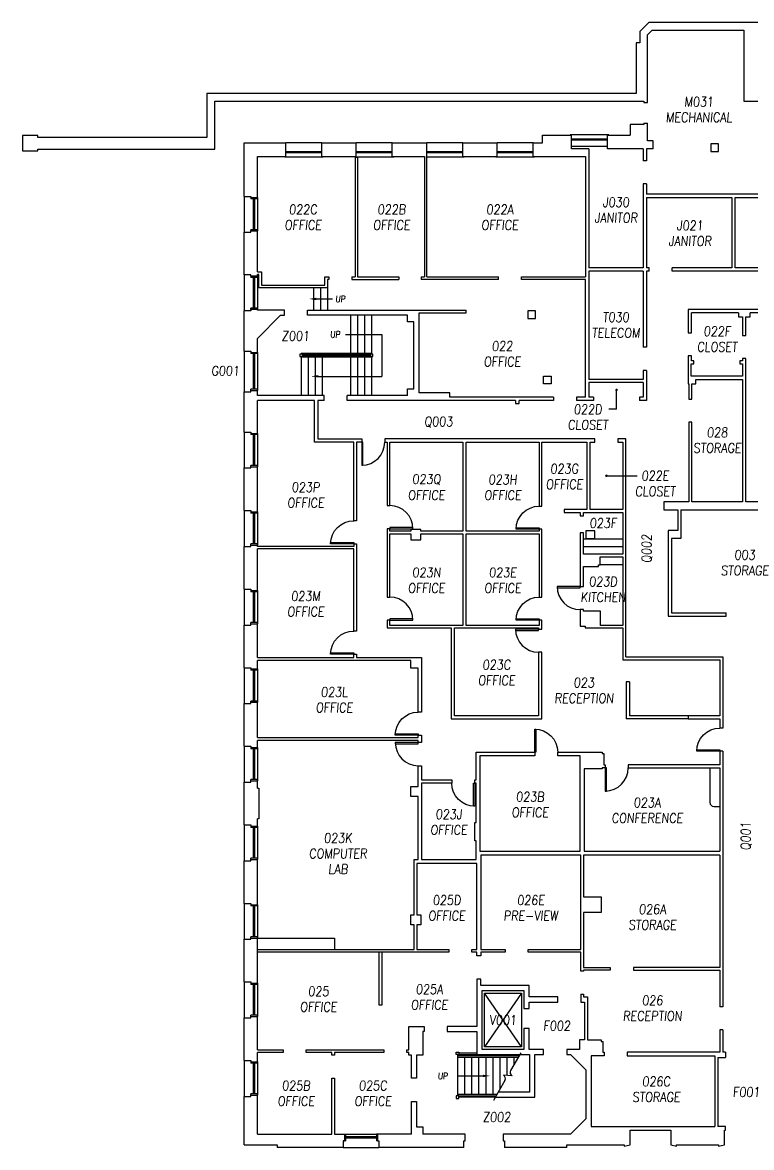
# Model space of a CAD drawing. Extents: x 691 to 4480, y 538 to 3524.
# Drawn here: x 691 to 1829, y 1768 to 3524 of the extents above; entities that cross this region are included whole.
import ezdxf
from ezdxf.enums import TextEntityAlignment as Align

# ---------------------------------------------------------------- set-up
doc = ezdxf.new("R2010")
doc.units = 0
doc.header["$MEASUREMENT"] = 0
for name, color, linetype in [('A-BELOW', 111, 'CONTINUOUS'), ('A-DOOR', 7, 'CONTINUOUS'), ('A-FS-ID', 6, 'CONTINUOUS'), ('A-FS-NM', 6, 'CONTINUOUS'), ('A-GLAZ', 191, 'CONTINUOUS'), ('A-STRS', 4, 'CONTINUOUS'), ('A-WL-EX', 171, 'CONTINUOUS')]:
    doc.layers.add(name, color=color, linetype=linetype)
doc.styles.get("Standard").update_dxf_attribs({"font": 'ROMANS', "width": 0.85, "oblique": 5, "height": 15})

# ---------------------------------------------------------------- blocks, each defined once
blk = doc.blocks.new('36dr')
at = {"layer": 'A-DOOR'}
for p, q in [((0, 0), (-36, 0)), ((-36, 0), (-36, -2)), ((0, -2), (0, 0)), ((-36, -2), (0, -2))]:
    blk.add_line(p, q, dxfattribs=at)
blk.add_arc((0, 0), 36, 180, 270, dxfattribs=at)

msp = doc.modelspace()

# ---------------------------------------------------------------- linework, layer by layer
at = {"layer": 'A-BELOW'}
for p, q in [((1157.9, 3336.5), (1101.9, 3336.5)), ((1267.9, 3336.5), (1211.9, 3336.5)), ((1377.9, 3336.5), (1321.9, 3336.5)), ((1487.9, 3336.5), (1431.9, 3336.5)), ((1606.2, 3349), (1545.7, 3349)), ((1545.7, 3349), (1545.7, 3348.5)), ((1606.2, 3349), (1606.2, 3348.5)), ((1547.9, 3331.5), (1603.9, 3331.5)), ((1100.4, 3315), (1100.4, 3315.5)), ((1100.4, 3315), (1160.2, 3315)), ((1160.2, 3315), (1160.2, 3315.5)), ((1211.9, 3315), (1270.2, 3315)), ((1270.2, 3315), (1270.2, 3315.5)), ((1321.9, 3315), (1380.2, 3315)), ((1380.2, 3315), (1380.2, 3315.5)), ((1429.7, 3315), (1429.7, 3315.5)), ((1429.7, 3315), (1490.2, 3315)), ((1490.2, 3315), (1490.2, 3315.5)), ((1036.8, 3253.1), (1036.8, 3197.1)), ((1057.8, 3251.1), (1057.8, 3199.1)), ((1036.8, 3130.5), (1036.8, 3074.5)), ((1057.8, 3128.5), (1057.8, 3076.5)), ((1144.8, 3110.5), (1144.8, 3075.5)), ((1155.8, 3110.5), (1155.8, 3075.5)), ((1166.8, 3110.5), (1166.8, 3075.5)), ((1149.6, 3093), (1174.8, 3093)), ((1036.8, 3011.6), (1036.8, 2948.1)), ((1057.8, 3009.6), (1057.8, 2950.1)), ((1036.8, 2885.2), (1036.8, 2829.2)), ((1057.8, 2883.2), (1057.8, 2831.2)), ((1036.8, 2762.6), (1036.8, 2706.6)), ((1057.8, 2760.6), (1057.8, 2708.6)), ((1566.3, 2718.5), (1627.8, 2718.5)), ((1566.3, 2706.5), (1627.8, 2706.5)), ((1592.3, 2678.5), (1627.8, 2678.5)), ((1036.8, 2640), (1036.8, 2584)), ((1057.8, 2638), (1057.8, 2586)), ((1036.8, 2517.4), (1036.8, 2461.4)), ((1057.8, 2515.4), (1057.8, 2463.4)), ((1638.1, 2495.6), (1633.2, 2495.6)), ((1036.8, 2394.7), (1036.8, 2338.7)), ((1057.8, 2392.7), (1057.8, 2340.7)), ((1763.8, 2360.9), (1763.8, 2306.9)), ((1769.8, 2300.9), (1779.2, 2300.9)), ((1036.8, 2272.1), (1036.8, 2216.1)), ((1057.8, 2270.1), (1057.8, 2218.1)), ((1036.8, 2149.5), (1036.8, 2093.5)), ((1057.8, 2147.5), (1057.8, 2095.5)), ((1057.8, 2095.5), (1177.8, 2095.5)), ((1177.8, 2095.5), (1177.8, 2077.5)), ((1247.8, 1990.5), (1247.8, 2073.5)), ((1251.8, 2073.5), (1251.8, 1990.5)), ((1036.8, 2026.9), (1036.8, 1970.9)), ((1057.8, 2024.9), (1057.8, 1972.9)), ((1251.8, 1990.5), (1247.8, 1990.5)), ((1036.8, 1904.2), (1036.8, 1848.2)), ((1057.8, 1902.2), (1057.8, 1850.2)), ((1193.2, 1789.5), (1245.2, 1789.5)), ((1191.2, 1768.5), (1247.2, 1768.5))]:
    msp.add_line(p, q, dxfattribs=at)
at = {"layer": 'A-BELOW', "ltscale": 9}
for p, q in [((1633.2, 2495.6), (1633.2, 2437.4)), ((1638.1, 2495.6), (1638.1, 2442.2)), ((1729.8, 2442.2), (1638.1, 2442.2)), ((1729.8, 2437.4), (1633.2, 2437.4))]:
    msp.add_line(p, q, dxfattribs=at)
at = {"layer": 'A-BELOW'}
msp.add_arc((1769.8, 2306.9), 6, 180, 270, dxfattribs=at)
msp.add_solid([(1149.6, 3091.1), (1149.6, 3094.9), (1138.3, 3093)], dxfattribs=at)
at = {"layer": 'A-FS-ID'}
for p, q in [((1618.1, 2920.7), (1618.1, 2951)), ((1618.1, 2920.7), (1606.1, 2920.7)), ((1602.3, 2817), (1650.1, 2817))]:
    msp.add_line(p, q, dxfattribs=at)
at = {"layer": 'A-FS-ID', "const_width": 2}
for points in [[(1619.1, 2951, 1), (1617.1, 2951, 1)], [(1601.3, 2817, 1), (1603.3, 2817, 1)]]:
    msp.add_lwpolyline(points, format="xyb", close=True, dxfattribs=at)
at = {"layer": 'A-GLAZ'}
for p, q in [((1603.9, 3342.2), (1547.9, 3342.2)), ((1603.9, 3340.7), (1547.9, 3340.7)), ((1549.9, 3342.2), (1549.9, 3340.7)), ((1549.9, 3341.6), (1574.2, 3341.6)), ((1549.9, 3341.4), (1574.2, 3341.4)), ((1574.2, 3340.7), (1574.2, 3342.2)), ((1577.7, 3340.7), (1577.7, 3342.2)), ((1577.7, 3341.6), (1601.9, 3341.6)), ((1577.7, 3341.4), (1601.9, 3341.4)), ((1601.9, 3342.2), (1601.9, 3340.7)), ((1101.9, 3323.2), (1157.9, 3323.2)), ((1101.9, 3321.7), (1157.9, 3321.7)), ((1103.9, 3321.7), (1103.9, 3323.2)), ((1128.6, 3322.6), (1103.9, 3322.6)), ((1128.6, 3322.4), (1103.9, 3322.4)), ((1128.6, 3323.2), (1128.6, 3321.7)), ((1132.1, 3323.2), (1132.1, 3321.7)), ((1155.9, 3322.6), (1132.1, 3322.6)), ((1155.9, 3322.4), (1132.1, 3322.4)), ((1155.9, 3321.7), (1155.9, 3323.2)), ((1211.9, 3323.2), (1267.9, 3323.2)), ((1211.9, 3321.7), (1267.9, 3321.7)), ((1213.9, 3321.7), (1213.9, 3323.2)), ((1238.6, 3322.6), (1213.9, 3322.6)), ((1238.6, 3322.4), (1213.9, 3322.4)), ((1238.6, 3323.2), (1238.6, 3321.7)), ((1242.1, 3323.2), (1242.1, 3321.7)), ((1265.9, 3322.6), (1242.1, 3322.6)), ((1265.9, 3322.4), (1242.1, 3322.4)), ((1265.9, 3321.7), (1265.9, 3323.2)), ((1321.9, 3323.2), (1377.9, 3323.2)), ((1321.9, 3321.7), (1377.9, 3321.7)), ((1323.9, 3321.7), (1323.9, 3323.2)), ((1348.6, 3322.6), (1323.9, 3322.6)), ((1348.6, 3322.4), (1323.9, 3322.4)), ((1348.6, 3323.2), (1348.6, 3321.7)), ((1352.1, 3323.2), (1352.1, 3321.7)), ((1375.9, 3322.6), (1352.1, 3322.6)), ((1375.9, 3322.4), (1352.1, 3322.4)), ((1375.9, 3321.7), (1375.9, 3323.2)), ((1431.9, 3323.2), (1487.9, 3323.2)), ((1431.9, 3321.7), (1487.9, 3321.7)), ((1433.9, 3321.7), (1433.9, 3323.2)), ((1458.2, 3322.6), (1433.9, 3322.6)), ((1458.2, 3322.4), (1433.9, 3322.4)), ((1458.2, 3323.2), (1458.2, 3321.7)), ((1461.7, 3323.2), (1461.7, 3321.7)), ((1485.9, 3322.6), (1461.7, 3322.6)), ((1485.9, 3322.4), (1461.7, 3322.4)), ((1485.9, 3321.7), (1485.9, 3323.2)), ((1047.3, 3251.1), (1047.3, 3249.1)), ((1057.8, 3249.1), (1047.3, 3249.1)), ((1051.6, 3201.1), (1051.6, 3249.1)), ((1053.6, 3201.1), (1053.6, 3249.1)), ((1047.3, 3199.1), (1047.3, 3201.1)), ((1057.8, 3201.1), (1047.3, 3201.1)), ((1047.3, 3128.5), (1047.3, 3126.5)), ((1057.8, 3126.5), (1047.3, 3126.5)), ((1051.6, 3078.5), (1051.6, 3126.5)), ((1053.6, 3078.5), (1053.6, 3126.5)), ((1057.8, 3128.5), (1057.8, 3126.5)), ((1047.3, 3076.5), (1047.3, 3078.5)), ((1057.8, 3078.5), (1047.3, 3078.5)), ((1057.8, 3076.5), (1057.8, 3078.5)), ((1047.3, 3009.6), (1047.3, 3007.6)), ((1057.8, 3007.6), (1047.3, 3007.6)), ((1051.6, 2952.1), (1051.6, 3007.6)), ((1053.6, 2952.1), (1053.6, 3007.6)), ((1057.8, 3009.6), (1057.8, 3007.6)), ((1047.3, 2950.1), (1047.3, 2952.1)), ((1057.8, 2952.1), (1047.3, 2952.1)), ((1057.8, 2950.1), (1057.8, 2952.1)), ((1047.3, 2883.2), (1047.3, 2881.2)), ((1057.8, 2881.2), (1047.3, 2881.2)), ((1051.6, 2833.2), (1051.6, 2881.2)), ((1053.6, 2833.2), (1053.6, 2881.2)), ((1057.8, 2883.2), (1057.8, 2881.2)), ((1047.3, 2831.2), (1047.3, 2833.2)), ((1057.8, 2833.2), (1047.3, 2833.2)), ((1057.8, 2831.2), (1057.8, 2833.2)), ((1047.3, 2760.6), (1047.3, 2758.6)), ((1057.8, 2758.6), (1047.3, 2758.6)), ((1051.6, 2710.6), (1051.6, 2758.6)), ((1053.6, 2710.6), (1053.6, 2758.6)), ((1057.8, 2760.6), (1057.8, 2758.6)), ((1047.3, 2708.6), (1047.3, 2710.6)), ((1057.8, 2710.6), (1047.3, 2710.6)), ((1057.8, 2708.6), (1057.8, 2710.6)), ((1047.3, 2638), (1047.3, 2636)), ((1057.8, 2636), (1047.3, 2636)), ((1051.6, 2588), (1051.6, 2636)), ((1053.6, 2588), (1053.6, 2636)), ((1057.8, 2638), (1057.8, 2636)), ((1047.3, 2586), (1047.3, 2588)), ((1057.8, 2588), (1047.3, 2588)), ((1057.8, 2586), (1057.8, 2588)), ((1047.3, 2515.4), (1047.3, 2513.4)), ((1057.8, 2513.4), (1047.3, 2513.4)), ((1051.6, 2465.4), (1051.6, 2513.4)), ((1053.6, 2465.4), (1053.6, 2513.4)), ((1057.8, 2515.4), (1057.8, 2513.4)), ((1047.3, 2463.4), (1047.3, 2465.4)), ((1057.8, 2465.4), (1047.3, 2465.4)), ((1057.8, 2463.4), (1057.8, 2465.4)), ((1047.3, 2392.7), (1047.3, 2390.7)), ((1057.8, 2390.7), (1047.3, 2390.7)), ((1051.6, 2342.7), (1051.6, 2390.7)), ((1053.6, 2342.7), (1053.6, 2390.7)), ((1057.8, 2392.7), (1057.8, 2390.7)), ((1047.3, 2340.7), (1047.3, 2342.7)), ((1057.8, 2342.7), (1047.3, 2342.7)), ((1057.8, 2340.7), (1057.8, 2342.7)), ((1047.3, 2270.1), (1047.3, 2268.1)), ((1057.8, 2268.1), (1047.3, 2268.1)), ((1051.6, 2220.1), (1051.6, 2268.1)), ((1053.6, 2220.1), (1053.6, 2268.1)), ((1057.8, 2270.1), (1057.8, 2268.1)), ((1047.3, 2218.1), (1047.3, 2220.1)), ((1057.8, 2220.1), (1047.3, 2220.1)), ((1057.8, 2218.1), (1057.8, 2220.1)), ((1047.3, 2147.5), (1047.3, 2145.5)), ((1057.8, 2145.5), (1047.3, 2145.5)), ((1051.6, 2097.5), (1051.6, 2145.5)), ((1053.6, 2097.5), (1053.6, 2145.5)), ((1057.8, 2147.5), (1057.8, 2145.5)), ((1047.3, 2095.5), (1047.3, 2097.5)), ((1057.8, 2097.5), (1047.3, 2097.5)), ((1057.8, 2095.5), (1057.8, 2097.5)), ((1047.3, 2024.9), (1047.3, 2022.9)), ((1057.8, 2022.9), (1047.3, 2022.9)), ((1051.6, 1974.9), (1051.6, 2022.9)), ((1053.6, 1974.9), (1053.6, 2022.9)), ((1057.8, 2024.9), (1057.8, 2022.9)), ((1047.3, 1972.9), (1047.3, 1974.9)), ((1057.8, 1974.9), (1047.3, 1974.9)), ((1057.8, 1972.9), (1057.8, 1974.9)), ((1047.3, 1902.2), (1047.3, 1900.2)), ((1057.8, 1900.2), (1047.3, 1900.2)), ((1051.6, 1852.2), (1051.6, 1900.2)), ((1053.6, 1852.2), (1053.6, 1900.2)), ((1057.8, 1902.2), (1057.8, 1900.2)), ((1047.3, 1850.2), (1047.3, 1852.2)), ((1057.8, 1852.2), (1047.3, 1852.2)), ((1057.8, 1850.2), (1057.8, 1852.2)), ((1193.2, 1789.5), (1195.2, 1789.5)), ((1193.2, 1779), (1195.2, 1779)), ((1195.2, 1789.5), (1195.2, 1779)), ((1243.2, 1785.2), (1195.2, 1785.2)), ((1243.2, 1783.2), (1195.2, 1783.2)), ((1245.2, 1789.5), (1243.2, 1789.5)), ((1243.2, 1789.5), (1243.2, 1779)), ((1245.2, 1779), (1243.2, 1779))]:
    msp.add_line(p, q, dxfattribs=at)
at = {"layer": 'A-STRS'}
for p, q in [((1202.8, 3067.5), (1202.8, 3008)), ((1213.8, 3067.5), (1213.8, 3008)), ((1224.8, 3067.5), (1224.8, 3008)), ((1235.8, 3067.5), (1235.8, 3007)), ((1194.8, 3037.5), (1251.8, 3037.5)), ((1251.8, 3037.5), (1251.8, 2972.2)), ((1127.8, 3007), (1123.8, 3007)), ((1123.8, 3007), (1123.8, 3003)), ((1123.8, 3003), (1127.8, 3003)), ((1235.8, 3008), (1125.8, 3008)), ((1125.8, 3008), (1125.8, 3007)), ((1125.8, 3002), (1125.8, 3003)), ((1127.8, 3003), (1127.8, 3007)), ((1233.8, 3006), (1127.8, 3006)), ((1233.8, 3004), (1127.8, 3004)), ((1237.8, 3007), (1233.8, 3007)), ((1233.8, 3007), (1233.8, 3003)), ((1233.8, 3003), (1237.8, 3003)), ((1235.8, 3003), (1235.8, 2942.5)), ((1237.8, 3003), (1237.8, 3007)), ((1235.8, 3002), (1125.8, 3002)), ((1125.8, 3002), (1125.8, 2942.5)), ((1136.8, 3002), (1136.8, 2942.5)), ((1147.8, 3002), (1147.8, 2942.5)), ((1158.8, 3002), (1158.8, 2942.5)), ((1202.8, 3002), (1202.8, 2942.5)), ((1213.8, 3002), (1213.8, 2942.5)), ((1224.8, 3002), (1224.8, 2942.5)), ((1152.5, 2972.2), (1251.8, 2972.2)), ((1469.6, 1925.5), (1412.1, 2009.5)), ((1469.6, 2009.5), (1412.1, 1925.5)), ((1412.1, 1925.5), (1412.1, 2009.5)), ((1412.1, 2009.5), (1469.6, 2009.5)), ((1469.6, 2009.5), (1469.6, 1925.5)), ((1367.8, 1917.5), (1371.8, 1917.5)), ((1367.8, 1913.5), (1367.8, 1917.5)), ((1371.8, 1917.5), (1371.8, 1913.5)), ((1400.1, 1915.5), (1371.8, 1915.5)), ((1469.6, 1925.5), (1412.1, 1925.5)), ((1468.5, 1916.1), (1452.8, 1888.8)), ((1371.8, 1913.5), (1367.8, 1913.5)), ((1369.8, 1913.5), (1369.8, 1849)), ((1465.9, 1911.5), (1369.8, 1911.5)), ((1369.8, 1911.5), (1369.8, 1909.5)), ((1369.8, 1909.5), (1464.7, 1909.5)), ((1371.8, 1913.5), (1400.1, 1913.5)), ((1380.8, 1913.5), (1380.8, 1911.5)), ((1380.8, 1909.5), (1380.8, 1851)), ((1391.8, 1909.5), (1391.8, 1851)), ((1402.8, 1913.5), (1402.8, 1911.5)), ((1402.8, 1909.5), (1402.8, 1851)), ((1413.8, 1913.5), (1413.8, 1911.5)), ((1413.8, 1909.5), (1413.8, 1851)), ((1424.8, 1913.5), (1424.8, 1911.5)), ((1424.8, 1909.5), (1424.8, 1851)), ((1435.8, 1913.5), (1435.8, 1911.5)), ((1435.8, 1909.5), (1435.8, 1859.4)), ((1446.8, 1913.5), (1446.8, 1911.5)), ((1446.8, 1909.5), (1446.8, 1881.1)), ((1457.8, 1913.5), (1457.8, 1911.5)), ((1457.8, 1909.5), (1457.8, 1897.5)), ((1369.8, 1880.2), (1409.6, 1880.2)), ((1455, 1880.6), (1441.6, 1881.4)), ((1443.8, 1873.2), (1425.8, 1842.1)), ((1371.8, 1849), (1367.8, 1849)), ((1367.8, 1849), (1367.8, 1845)), ((1367.8, 1845), (1371.8, 1845)), ((1430.9, 1851), (1369.8, 1851)), ((1371.8, 1849), (1429.8, 1849)), ((1371.8, 1845), (1371.8, 1849)), ((1428.6, 1847), (1371.8, 1847)), ((1380.8, 1849), (1380.8, 1847)), ((1391.8, 1849), (1391.8, 1847)), ((1402.8, 1849), (1402.8, 1847)), ((1413.8, 1849), (1413.8, 1847))]:
    msp.add_line(p, q, dxfattribs=at)
for centre, start, end in [((1438.6, 1876.2), 330, 60), ((1458, 1885.8), 150, 240)]:
    msp.add_arc(centre, 6, start, end, dxfattribs=at)
for points in [[(1152.5, 2970.4), (1152.5, 2974.1), (1141.3, 2972.2)], [(1409.6, 1882.1), (1409.6, 1878.4), (1420.8, 1880.2)]]:
    msp.add_solid(points, dxfattribs=at)
at = {"layer": 'A-WL-EX'}
for p, q in [((1668.6, 3524.5), (1654.6, 3510.5)), ((1666.6, 3505.5), (1673.5, 3512.5)), ((1977.1, 3524.5), (1668.6, 3524.5)), ((1673.5, 3512.5), (1816.8, 3512.5)), ((1816.8, 3512.5), (1816.8, 3401.5)), ((1654.6, 3510.5), (1654.6, 3492.5)), ((1666.6, 3399.5), (1666.6, 3505.5)), ((1654.6, 3492.5), (1648.6, 3492.5)), ((1648.6, 3492.5), (1648.6, 3413.5)), ((1648.6, 3413.5), (978.8, 3413.5)), ((978.8, 3413.5), (978.8, 3345)), ((990.8, 3401.5), (1660.6, 3401.5)), ((990.8, 3327), (990.8, 3401.5)), ((1660.6, 3401.5), (1660.6, 3399.5)), ((1660.6, 3399.5), (1666.6, 3399.5)), ((1816.8, 3401.5), (1868.6, 3401.5)), ((1660.6, 3365.5), (1639.1, 3365.5)), ((1639.1, 3365.5), (1639.1, 3348.5)), ((1660.6, 3367.5), (1660.6, 3365.5)), ((1660.6, 3367.5), (1666.6, 3367.5)), ((1666.6, 3340), (1666.6, 3367.5)), ((714.8, 3348), (690.8, 3348)), ((690.8, 3348), (690.8, 3324)), ((714.8, 3345), (714.8, 3348)), ((978.8, 3345), (714.8, 3345)), ((1036.8, 3253.1), (1036.8, 3336.5)), ((1036.8, 3336.5), (1101.9, 3336.5)), ((1101.9, 3315.5), (1101.9, 3336.5)), ((1157.9, 3336.5), (1211.9, 3336.5)), ((1157.9, 3315.5), (1157.9, 3336.5)), ((1211.9, 3314.5), (1211.9, 3336.5)), ((1267.9, 3336.5), (1321.9, 3336.5)), ((1267.9, 3315.5), (1267.9, 3336.5)), ((1321.9, 3127.5), (1321.9, 3336.5)), ((1377.9, 3336.5), (1431.9, 3336.5)), ((1377.9, 3315.5), (1377.9, 3336.5)), ((1431.9, 3315.5), (1431.9, 3336.5)), ((1487.9, 3336.5), (1502.4, 3336.5)), ((1487.9, 3315.5), (1487.9, 3336.5)), ((1502.4, 3348.5), (1547.9, 3348.5)), ((1502.4, 3336.5), (1502.4, 3348.5)), ((1547.9, 3327.5), (1547.9, 3348.5)), ((1603.9, 3327.5), (1603.9, 3348.5)), ((1603.9, 3348.5), (1639.1, 3348.5)), ((1675.1, 3340), (1666.6, 3340)), ((1675.1, 3327.5), (1675.1, 3340)), ((690.8, 3324), (714.8, 3324)), ((714.8, 3327), (990.8, 3327)), ((714.8, 3324), (714.8, 3327)), ((1574.6, 3327.5), (1547.9, 3327.5)), ((1574.6, 3327.5), (1574.6, 3141.5)), ((1659.7, 3327.5), (1603.9, 3327.5)), ((1659.7, 3327.5), (1659.7, 3308.5)), ((1675.1, 3327.5), (1664.8, 3327.5)), ((1664.8, 3327.5), (1664.8, 3308.5)), ((1777.1, 3335), (1765.1, 3335)), ((1765.1, 3335), (1765.1, 3323)), ((1765.1, 3323), (1777.1, 3323)), ((1777.1, 3323), (1777.1, 3335)), ((1057.8, 3251.1), (1057.8, 3315.5)), ((1057.8, 3315.5), (1101.9, 3315.5)), ((1157.9, 3315.5), (1209.9, 3315.5)), ((1209.9, 3315.5), (1209.9, 3127.5)), ((1211.9, 3314.5), (1213.9, 3314.5)), ((1213.9, 3314.5), (1213.9, 3127.5)), ((1267.9, 3315.5), (1318.3, 3315.5)), ((1318.3, 3315.5), (1318.3, 3127.5)), ((1377.9, 3315.5), (1431.9, 3315.5)), ((1487.9, 3315.5), (1569.6, 3315.5)), ((1569.6, 3315.5), (1569.6, 3127.5)), ((1664.8, 3308.5), (1659.7, 3308.5)), ((1659.7, 3272.5), (1659.7, 3141.5)), ((1664.8, 3272.5), (1659.7, 3272.5)), ((1664.8, 3272.5), (1664.8, 3256.5)), ((1036.8, 3253.1), (1047.1, 3253.1)), ((1047.1, 3253.1), (1047.3, 3251.1)), ((1047.3, 3251.1), (1057.8, 3251.1)), ((2078.8, 3256.5), (1664.8, 3256.5)), ((1664.8, 3251.5), (1664.8, 3141.5)), ((1664.8, 3251.5), (1798.2, 3251.5)), ((1798.2, 3251.5), (1798.2, 3141.5)), ((1803.2, 3141.5), (1803.2, 3251.5)), ((1803.2, 3251.5), (2070.8, 3251.5)), ((1036.8, 3130.5), (1036.8, 3197.1)), ((1036.8, 3197.1), (1047.3, 3197.1)), ((1047.3, 3197.1), (1047.3, 3199.1)), ((1047.3, 3199.1), (1057.8, 3199.1)), ((1057.8, 3135.2), (1057.8, 3199.1)), ((1047.3, 3130.5), (1036.8, 3130.5)), ((1047.3, 3128.5), (1047.3, 3130.5)), ((1057.8, 3128.5), (1047.3, 3128.5)), ((1057.8, 3135.2), (1063.8, 3135.2)), ((1057.8, 3128.5), (1057.8, 3131.2)), ((1059.8, 3131.2), (1057.8, 3131.2)), ((1059.8, 3110.5), (1059.8, 3131.2)), ((1063.8, 3135.2), (1063.8, 3114.5)), ((1162.8, 3114.5), (1162.8, 3127.5)), ((1162.8, 3127.5), (1168.9, 3127.5)), ((1168.9, 3127.5), (1168.9, 3123.5)), ((1204.9, 3127.5), (1209.9, 3127.5)), ((1204.9, 3127.5), (1204.9, 3123.5)), ((1213.9, 3127.5), (1278.3, 3127.5)), ((1278.3, 3127.5), (1278.3, 3123.5)), ((1313.3, 3127.5), (1318.3, 3127.5)), ((1313.3, 3127.5), (1313.3, 3123.5)), ((1321.9, 3127.5), (1433.9, 3127.5)), ((1433.9, 3123.5), (1433.9, 3127.5)), ((1469.9, 3123.5), (1469.9, 3127.5)), ((1469.9, 3127.5), (1569.6, 3127.5)), ((1659.7, 3141.5), (1574.6, 3141.5)), ((1659.7, 3136.5), (1574.6, 3136.5)), ((1574.6, 3136.5), (1574.6, 2967.5)), ((1659.7, 3136.5), (1659.7, 3017.5)), ((1669.1, 3141.5), (1664.8, 3141.5)), ((1669.1, 3136.5), (1664.8, 3136.5)), ((1664.8, 3136.5), (1664.8, 3017.5)), ((1669.1, 3136.5), (1669.1, 3141.5)), ((1798.2, 3141.5), (1705.1, 3141.5)), ((1705.1, 3136.5), (1705.1, 3141.5)), ((2013.8, 3136.5), (1705.1, 3136.5)), ((2013.8, 3141.5), (1803.2, 3141.5)), ((1166.8, 3110.5), (1059.8, 3110.5)), ((1063.8, 3114.5), (1162.8, 3114.5)), ((1168.9, 3123.5), (1166.8, 3123.5)), ((1166.8, 3123.5), (1166.8, 3110.5)), ((1204.9, 3123.5), (1278.3, 3123.5)), ((1433.9, 3123.5), (1313.3, 3123.5)), ((1569.6, 3123.5), (1469.9, 3123.5)), ((1569.6, 2939.5), (1569.6, 3123.5)), ((1036.8, 3011.6), (1036.8, 3074.5)), ((1047.3, 3074.5), (1036.8, 3074.5)), ((1057.8, 3076.5), (1047.3, 3076.5)), ((1047.3, 3076.5), (1047.3, 3074.5)), ((1057.8, 3075.5), (1057.8, 3076.5)), ((1099.8, 3075.5), (1057.8, 3075.5)), ((1099.8, 3067.5), (1099.8, 3075.5)), ((1135.8, 3067.5), (1135.8, 3075.5)), ((1135.8, 3075.5), (1383.3, 3075.5)), ((1383.3, 3071.5), (1383.3, 3075.5)), ((1479.4, 3074.5), (1479.4, 3062.5)), ((1491.4, 3074.5), (1479.4, 3074.5)), ((1491.4, 3062.5), (1491.4, 3074.5)), ((2012.8, 3076.5), (1729.8, 3076.5)), ((1729.8, 3076.5), (1729.8, 3040.2)), ((1057.8, 3031.5), (1093.8, 3067.5)), ((1093.8, 3067.5), (1099.8, 3067.5)), ((1291.8, 3067.5), (1135.8, 3067.5)), ((1291.8, 3057.5), (1291.8, 3067.5)), ((1301.8, 3057.5), (1291.8, 3057.5)), ((1301.8, 2952.5), (1301.8, 3057.5)), ((1309.8, 2946.5), (1309.8, 3071.5)), ((1309.8, 3071.5), (1383.3, 3071.5)), ((1479.4, 3062.5), (1491.4, 3062.5)), ((1808.6, 3071.5), (1735.3, 3071.5)), ((1735.3, 3040.2), (1735.3, 3071.5)), ((1808.6, 3071.5), (1808.6, 3065)), ((1808.6, 3065), (1814.8, 3065)), ((1814.8, 3065), (1814.8, 3036)), ((1819.8, 3036), (1819.8, 3065)), ((1819.8, 3065), (1826.8, 3065)), ((1932.1, 3071.5), (1826.8, 3071.5)), ((1826.8, 3065), (1826.8, 3071.5)), ((1729.8, 3040.2), (1735.3, 3040.2)), ((1057.8, 3009.6), (1057.8, 3031.5)), ((1814.8, 3036), (1819.8, 3036)), ((1036.8, 3011.6), (1047.3, 3011.6)), ((1047.3, 3011.6), (1047.3, 3009.6)), ((1047.3, 3009.6), (1057.8, 3009.6)), ((1664.8, 3017.5), (1659.7, 3017.5)), ((1735.3, 3004.2), (1729.8, 3004.2)), ((1729.8, 3004.2), (1729.8, 2960.5)), ((1735.3, 2996.2), (1735.3, 3004.2)), ((1734.6, 2972.5), (1734.6, 2991.5)), ((1734.6, 2991.5), (1738.6, 2991.5)), ((1738.6, 2996.2), (1735.3, 2996.2)), ((1738.6, 2991.5), (1738.6, 2996.2)), ((1814.8, 2996.2), (1810.6, 2996.2)), ((1810.6, 2996.2), (1810.6, 2991.5)), ((1810.6, 2991.5), (1814.8, 2991.5)), ((1819.8, 3000), (1814.8, 3000)), ((1814.8, 3000), (1814.8, 2996.2)), ((1814.8, 2991.5), (1814.8, 2972.5)), ((1819.8, 2776.2), (1819.8, 3000)), ((1504.3, 2972.5), (1516.3, 2972.5)), ((1504.3, 2960.5), (1504.3, 2972.5)), ((1516.3, 2972.5), (1516.3, 2960.5)), ((1659.7, 2981.5), (1659.7, 2967.5)), ((1664.8, 2981.5), (1659.7, 2981.5)), ((1664.8, 2981.5), (1664.8, 2934.5)), ((1814.8, 2972.5), (1734.6, 2972.5)), ((1047.3, 2948.1), (1047.3, 2950.1)), ((1047.3, 2950.1), (1057.8, 2950.1)), ((1057.8, 2942.5), (1057.8, 2950.1)), ((1291.8, 2942.5), (1291.8, 2952.5)), ((1291.8, 2952.5), (1301.8, 2952.5)), ((1516.3, 2960.5), (1504.3, 2960.5)), ((1659.7, 2967.5), (1574.6, 2967.5)), ((1659.7, 2962.5), (1574.6, 2962.5)), ((1574.6, 2962.5), (1574.6, 2939.5)), ((1659.7, 2962.5), (1659.7, 2939.5)), ((1729.8, 2960.5), (1730.8, 2960.5)), ((1730.8, 2960.5), (1730.8, 2936.5)), ((1735.8, 2936.5), (1735.8, 2960.5)), ((1735.8, 2960.5), (1741.8, 2960.5)), ((1741.8, 2960.5), (1741.8, 2967.5)), ((1741.8, 2967.5), (1814.8, 2967.5)), ((1814.8, 2967.5), (1814.8, 2776.2)), ((1036.8, 2885.2), (1036.8, 2948.1)), ((1036.8, 2948.1), (1047.3, 2948.1)), ((1161.8, 2942.5), (1057.8, 2942.5)), ((1057.8, 2883.2), (1057.8, 2934.5)), ((1146.8, 2934.5), (1057.8, 2934.5)), ((1146.8, 2869.5), (1146.8, 2934.5)), ((1161.8, 2934.5), (1151.8, 2934.5)), ((1151.8, 2934.5), (1151.8, 2874.5)), ((1161.8, 2934.5), (1161.8, 2942.5)), ((1291.8, 2942.5), (1197.8, 2942.5)), ((1197.8, 2934.5), (1197.8, 2942.5)), ((1460.3, 2934.5), (1197.8, 2934.5)), ((1357.8, 2946.5), (1309.8, 2946.5)), ((1357.8, 2939.5), (1357.8, 2946.5)), ((1519.6, 2939.5), (1357.8, 2939.5)), ((1460.3, 2934.5), (1460.3, 2929.7)), ((1519.6, 2934.5), (1466.1, 2934.5)), ((1466.1, 2929.7), (1466.1, 2934.5)), ((1519.6, 2939.5), (1519.6, 2934.5)), ((1569.6, 2939.5), (1555.6, 2939.5)), ((1555.6, 2939.5), (1555.6, 2934.5)), ((1582.1, 2934.5), (1555.6, 2934.5)), ((1582.1, 2939.5), (1574.6, 2939.5)), ((1582.1, 2939.5), (1582.1, 2934.5)), ((1659.7, 2939.5), (1654.1, 2939.5)), ((1654.1, 2939.5), (1654.1, 2934.5)), ((1664.8, 2934.5), (1654.1, 2934.5)), ((1730.8, 2936.5), (1735.8, 2936.5)), ((1460.3, 2929.7), (1466.1, 2929.7)), ((1735.8, 2900.5), (1730.8, 2900.5)), ((1730.8, 2900.5), (1730.8, 2776.2)), ((1735.8, 2776.2), (1735.8, 2900.5)), ((1036.8, 2885.2), (1047.3, 2885.2)), ((1047.3, 2885.2), (1047.3, 2883.2)), ((1047.3, 2883.2), (1057.8, 2883.2)), ((1207.8, 2869.5), (1146.8, 2869.5)), ((1151.8, 2874.5), (1220.3, 2874.5)), ((1207.8, 2746.7), (1207.8, 2869.5)), ((1220.3, 2869.5), (1212.3, 2869.5)), ((1212.3, 2869.5), (1212.3, 2746.7)), ((1220.3, 2874.5), (1220.3, 2869.5)), ((1584.3, 2874.5), (1256.3, 2874.5)), ((1256.3, 2874.5), (1256.3, 2869.5)), ((1256.3, 2869.5), (1260.3, 2869.5)), ((1260.3, 2869.5), (1260.3, 2770.4)), ((1264.3, 2770.4), (1264.3, 2869.5)), ((1264.3, 2869.5), (1378.3, 2869.5)), ((1378.3, 2869.5), (1378.3, 2730.5)), ((1383.3, 2730.5), (1383.3, 2869.5)), ((1383.3, 2869.5), (1497.3, 2869.5)), ((1497.3, 2869.5), (1497.3, 2769.5)), ((1501.3, 2769.5), (1501.3, 2869.5)), ((1501.3, 2869.5), (1571.8, 2869.5)), ((1571.8, 2869.5), (1571.8, 2764.5)), ((1576.8, 2764.5), (1576.8, 2869.5)), ((1576.8, 2869.5), (1584.3, 2869.5)), ((1584.3, 2869.5), (1584.3, 2874.5)), ((1632.8, 2874.5), (1620.3, 2874.5)), ((1620.3, 2874.5), (1620.3, 2869.5)), ((1620.3, 2869.5), (1627.8, 2869.5)), ((1627.8, 2869.5), (1627.8, 2764.5)), ((1632.8, 2534.6), (1632.8, 2874.5)), ((1036.8, 2762.6), (1036.8, 2829.2)), ((1036.8, 2829.2), (1047.3, 2829.2)), ((1047.3, 2829.2), (1047.3, 2831.2)), ((1047.3, 2831.2), (1057.8, 2831.2)), ((1057.8, 2760.6), (1057.8, 2831.2)), ((1730.8, 2776.2), (1691.8, 2776.2)), ((1691.8, 2776.2), (1691.8, 2763.7)), ((1814.8, 2776.2), (1735.8, 2776.2)), ((1932.1, 2776.2), (1819.8, 2776.2)), ((1036.8, 2762.6), (1047.3, 2762.6)), ((1047.3, 2762.6), (1047.3, 2760.6)), ((1047.3, 2760.6), (1057.8, 2760.6)), ((1260.3, 2770.4), (1264.3, 2770.4)), ((1497.3, 2769.5), (1501.3, 2769.5)), ((1571.8, 2764.5), (1536.3, 2764.5)), ((1536.3, 2764.5), (1536.3, 2759.5)), ((1536.3, 2759.5), (1561.3, 2759.5)), ((1561.3, 2759.5), (1561.3, 2754.5)), ((1566.3, 2754.5), (1566.3, 2759.5)), ((1566.3, 2759.5), (1627.8, 2759.5)), ((1627.8, 2764.5), (1576.8, 2764.5)), ((1627.8, 2759.5), (1627.8, 2694.5)), ((1691.8, 2763.7), (1713.6, 2763.7)), ((1713.6, 2763.7), (1713.6, 2731.7)), ((1718.6, 2763.7), (1718.6, 2719)), ((1718.6, 2763.7), (1915.9, 2763.7)), ((1212.3, 2746.7), (1207.8, 2746.7)), ((1561.3, 2754.5), (1566.3, 2754.5)), ((1264.3, 2734.4), (1260.3, 2734.4)), ((1260.3, 2734.4), (1260.3, 2627.5)), ((1264.3, 2730.5), (1264.3, 2734.4)), ((1296.8, 2730.5), (1264.3, 2730.5)), ((1264.3, 2627.5), (1264.3, 2726.5)), ((1264.3, 2726.5), (1296.8, 2726.5)), ((1312.8, 2733), (1296.8, 2733)), ((1296.8, 2733), (1296.8, 2730.5)), ((1296.8, 2726.5), (1296.8, 2717)), ((1312.8, 2730.5), (1312.8, 2733)), ((1378.3, 2730.5), (1312.8, 2730.5)), ((1312.8, 2717), (1312.8, 2726.5)), ((1312.8, 2726.5), (1378.3, 2726.5)), ((1378.3, 2726.5), (1378.3, 2583.5)), ((1497.3, 2730.5), (1383.3, 2730.5)), ((1383.3, 2583.5), (1383.3, 2726.5)), ((1383.3, 2726.5), (1497.3, 2726.5)), ((1501.3, 2733.5), (1497.3, 2733.5)), ((1497.3, 2733.5), (1497.3, 2730.5)), ((1497.3, 2726.5), (1497.3, 2627.5)), ((1501.3, 2627.5), (1501.3, 2733.5)), ((1566.3, 2728), (1561.3, 2728)), ((1561.3, 2728), (1561.3, 2644)), ((1566.3, 2694.5), (1566.3, 2728)), ((1584.3, 2731), (1570.3, 2731)), ((1570.3, 2731), (1570.3, 2719)), ((1584.3, 2719), (1584.3, 2731)), ((1713.6, 2731.7), (1698.8, 2731.7)), ((1698.8, 2731.7), (1698.8, 2598.1)), ((1036.8, 2640), (1036.8, 2706.6)), ((1036.8, 2706.6), (1047.3, 2706.6)), ((1047.3, 2706.6), (1047.3, 2708.6)), ((1047.3, 2708.6), (1057.8, 2708.6)), ((1057.8, 2706.7), (1057.8, 2708.6)), ((1207.8, 2706.7), (1057.8, 2706.7)), ((1207.8, 2710.7), (1212.3, 2710.7)), ((1207.8, 2710.7), (1207.8, 2706.7)), ((1212.3, 2710.7), (1212.3, 2574.6)), ((1296.8, 2717), (1312.8, 2717)), ((1570.3, 2719), (1584.3, 2719)), ((1718.6, 2719), (1703.8, 2719)), ((1703.8, 2719), (1703.8, 2603.1)), ((1057.8, 2638), (1057.8, 2702.7)), ((1207.8, 2702.7), (1057.8, 2702.7)), ((1207.8, 2574.6), (1207.8, 2702.7)), ((1627.8, 2694.5), (1566.3, 2694.5)), ((1592.3, 2678), (1592.3, 2690.5)), ((1592.3, 2690.5), (1627.8, 2690.5)), ((1627.8, 2690.5), (1627.8, 2583.5)), ((1566.3, 2644), (1566.3, 2675.5)), ((1566.3, 2675.5), (1589.8, 2675.5)), ((1589.8, 2675.5), (1589.8, 2678)), ((1589.8, 2678), (1592.3, 2678)), ((1036.8, 2640), (1047.3, 2640)), ((1047.3, 2640), (1047.3, 2638)), ((1047.3, 2638), (1057.8, 2638)), ((1561.3, 2644), (1566.3, 2644)), ((1260.3, 2627.5), (1264.3, 2627.5)), ((1497.3, 2627.5), (1501.3, 2627.5)), ((1566.3, 2608), (1561.3, 2608)), ((1561.3, 2608), (1561.3, 2582)), ((1566.3, 2605.5), (1566.3, 2608)), ((1593.3, 2605.5), (1566.3, 2605.5)), ((1593.3, 2583.5), (1593.3, 2605.5)), ((1703.8, 2603.1), (1789.2, 2603.1)), ((1789.2, 2598.1), (1789.2, 2603.1)), ((1036.8, 2517.4), (1036.8, 2584)), ((1036.8, 2584), (1047.3, 2584)), ((1047.3, 2584), (1047.3, 2586)), ((1047.3, 2586), (1057.8, 2586)), ((1057.8, 2533.2), (1057.8, 2586)), ((1264.3, 2591.5), (1260.3, 2591.5)), ((1260.3, 2591.5), (1260.3, 2579.5)), ((1264.3, 2583.5), (1264.3, 2591.5)), ((1378.3, 2583.5), (1264.3, 2583.5)), ((1497.3, 2583.5), (1383.3, 2583.5)), ((1501.3, 2591.5), (1497.3, 2591.5)), ((1497.3, 2591.5), (1497.3, 2583.5)), ((1501.3, 2577.5), (1501.3, 2591.5)), ((1561.3, 2582), (1569.3, 2582)), ((1569.3, 2582), (1569.3, 2579.5)), ((1627.8, 2583.5), (1593.3, 2583.5)), ((1698.8, 2598.1), (1789.2, 2598.1)), ((1212.3, 2574.6), (1207.8, 2574.6)), ((1260.3, 2579.5), (1360.2, 2579.5)), ((1360.2, 2579.5), (1360.2, 2437.4)), ((1365.1, 2442.2), (1365.1, 2579.5)), ((1365.1, 2579.5), (1496.4, 2579.5)), ((1496.4, 2579.5), (1496.4, 2577.5)), ((1496.4, 2577.5), (1501.3, 2577.5)), ((1569.3, 2579.5), (1627.8, 2579.5)), ((1627.8, 2579.5), (1627.8, 2529.6)), ((1057.8, 2533.2), (1207.8, 2533.2)), ((1207.8, 2533.2), (1207.8, 2538.6)), ((1207.8, 2538.6), (1212.3, 2538.6)), ((1212.3, 2538.6), (1212.3, 2533.2)), ((1212.3, 2533.2), (1313.4, 2533.2)), ((1313.4, 2533.2), (1313.4, 2448)), ((1501.3, 2541.5), (1496.4, 2541.5)), ((1496.4, 2541.5), (1496.4, 2442.2)), ((1501.3, 2437.4), (1501.3, 2541.5)), ((1627.8, 2529.6), (1779.2, 2529.6)), ((1632.8, 2534.6), (1784.2, 2534.6)), ((1779.2, 2529.6), (1779.2, 2442.2)), ((1784.2, 2534.6), (1784.2, 2423)), ((1036.8, 2517.4), (1047.3, 2517.4)), ((1047.3, 2517.4), (1047.3, 2515.4)), ((1047.3, 2515.4), (1057.8, 2515.4)), ((1057.8, 2515.4), (1057.8, 2528.4)), ((1296.8, 2528.4), (1057.8, 2528.4)), ((1296.8, 2516.6), (1296.8, 2528.4)), ((1308.6, 2516.6), (1296.8, 2516.6)), ((1308.6, 2448), (1308.6, 2516.6)), ((1036.8, 2394.7), (1036.8, 2461.4)), ((1036.8, 2461.4), (1047.3, 2461.4)), ((1047.3, 2461.4), (1047.3, 2463.4)), ((1047.3, 2463.4), (1057.8, 2463.4)), ((1057.8, 2408.6), (1057.8, 2463.4)), ((1313.4, 2448), (1308.6, 2448)), ((1496.4, 2442.2), (1365.1, 2442.2)), ((1779.2, 2442.2), (1729.8, 2442.2)), ((1729.8, 2442.2), (1729.8, 2437.4)), ((1360.2, 2437.4), (1501.3, 2437.4)), ((1729.8, 2437.4), (1779.2, 2437.4)), ((1779.2, 2437.4), (1779.2, 2423)), ((1057.8, 2408.6), (1308.6, 2408.6)), ((1308.6, 2408.6), (1308.6, 2412)), ((1308.6, 2412), (1313.4, 2412)), ((1313.4, 2412), (1313.4, 2400.4)), ((1784.2, 2423), (1779.2, 2423)), ((1036.8, 2394.7), (1047.3, 2394.7)), ((1047.3, 2394.7), (1047.3, 2392.7)), ((1047.3, 2392.7), (1057.8, 2392.7)), ((1057.8, 2392.7), (1057.8, 2403.7)), ((1308.6, 2403.7), (1057.8, 2403.7)), ((1308.6, 2400.4), (1308.6, 2403.7)), ((1313.4, 2400.4), (1308.6, 2400.4)), ((1398.8, 2342.2), (1398.8, 2385.5)), ((1398.8, 2385.5), (1490.3, 2385.5)), ((1490.3, 2380), (1404.8, 2380)), ((1404.8, 2380), (1404.8, 2231)), ((1490.3, 2385.5), (1490.3, 2380)), ((1526.3, 2380), (1526.3, 2385.5)), ((1526.3, 2385.5), (1595.8, 2385.5)), ((1561.3, 2380), (1526.3, 2380)), ((1561.3, 2231), (1561.3, 2380)), ((1595.8, 2385.5), (1595.8, 2383.5)), ((1595.8, 2383.5), (1598.3, 2383.5)), ((1598.3, 2383.5), (1598.3, 2365.7)), ((1779.2, 2387), (1779.2, 2365.7)), ((1784.2, 2387), (1779.2, 2387)), ((1784.2, 2387), (1784.2, 1988)), ((1308.6, 2364.4), (1313.4, 2364.4)), ((1308.6, 2332.2), (1308.6, 2364.4)), ((1313.4, 2364.4), (1313.4, 2342.2)), ((1595.8, 2359.5), (1567.8, 2359.5)), ((1567.8, 2359.5), (1567.8, 2231)), ((1600.3, 2360.9), (1595.8, 2360.9)), ((1595.8, 2360.9), (1595.8, 2359.5)), ((1598.3, 2365.7), (1600.3, 2365.7)), ((1600.3, 2365.7), (1600.3, 2360.9)), ((1779.2, 2365.7), (1636.3, 2365.7)), ((1636.3, 2365.7), (1636.3, 2360.9)), ((1636.3, 2360.9), (1779.2, 2360.9)), ((1779.2, 2360.9), (1779.2, 2231)), ((1036.8, 2272.1), (1036.8, 2338.7)), ((1036.8, 2338.7), (1047.3, 2338.7)), ((1047.3, 2338.7), (1047.3, 2340.7)), ((1047.3, 2340.7), (1057.8, 2340.7)), ((1057.8, 2329.4), (1057.8, 2340.7)), ((1313.4, 2342.2), (1360.8, 2342.2)), ((1360.8, 2337.3), (1313.4, 2337.3)), ((1313.4, 2337.3), (1313.4, 2218)), ((1360.8, 2342.2), (1360.8, 2337.3)), ((1396.8, 2337.3), (1396.8, 2342.2)), ((1396.8, 2342.2), (1398.8, 2342.2)), ((1398.8, 2337.3), (1396.8, 2337.3)), ((1398.8, 2276), (1398.8, 2337.3)), ((1057.8, 2329.4), (1059.8, 2329.4)), ((1059.8, 2329.4), (1059.8, 2281.4)), ((1296.8, 2316.2), (1296.8, 2332.2)), ((1296.8, 2332.2), (1308.6, 2332.2)), ((1308.6, 2316.2), (1296.8, 2316.2)), ((1308.6, 2218), (1308.6, 2316.2)), ((1036.8, 2272.1), (1047.3, 2272.1)), ((1047.3, 2272.1), (1047.3, 2270.1)), ((1047.3, 2270.1), (1057.8, 2270.1)), ((1057.8, 2270.1), (1057.8, 2281.4)), ((1059.8, 2281.4), (1057.8, 2281.4)), ((1396.8, 2247), (1396.8, 2276)), ((1396.8, 2276), (1398.8, 2276)), ((1398.8, 2247), (1396.8, 2247)), ((1398.8, 2218), (1398.8, 2247)), ((1404.8, 2231), (1561.3, 2231)), ((1567.8, 2231), (1779.2, 2231)), ((1036.8, 2149.5), (1036.8, 2216.1)), ((1036.8, 2216.1), (1047.3, 2216.1)), ((1047.3, 2216.1), (1047.3, 2218.1)), ((1047.3, 2218.1), (1057.8, 2218.1)), ((1057.8, 2147.5), (1057.8, 2218.1)), ((1302.1, 2131.9), (1302.1, 2218)), ((1302.1, 2218), (1308.6, 2218)), ((1313.4, 2218), (1398.8, 2218)), ((1562.3, 2225), (1406.1, 2225)), ((1406.1, 2225), (1406.1, 2077.5)), ((1562.3, 2077.5), (1562.3, 2225)), ((1779.2, 2225), (1566.3, 2225)), ((1566.3, 2225), (1566.3, 2159.5)), ((1779.2, 2225), (1779.2, 2049.5)), ((1400.1, 2212), (1306.1, 2212)), ((1306.1, 2212), (1306.1, 2131.9)), ((1400.1, 2077.5), (1400.1, 2212)), ((1036.8, 2149.5), (1047.3, 2149.5)), ((1047.3, 2149.5), (1047.3, 2147.5)), ((1047.3, 2147.5), (1057.8, 2147.5)), ((1566.3, 2159.5), (1594.3, 2159.5)), ((1594.3, 2159.5), (1594.3, 2135.5)), ((1296.8, 2115.9), (1296.8, 2131.9)), ((1296.8, 2131.9), (1302.1, 2131.9)), ((1306.1, 2131.9), (1312.8, 2131.9)), ((1312.8, 2131.9), (1312.8, 2115.9)), ((1594.3, 2135.5), (1566.3, 2135.5)), ((1566.3, 2135.5), (1566.3, 2049.5)), ((1302.1, 2115.9), (1296.8, 2115.9)), ((1302.1, 2077.5), (1302.1, 2115.9)), ((1312.8, 2115.9), (1306.1, 2115.9)), ((1306.1, 2115.9), (1306.1, 2077.5)), ((1036.8, 2026.9), (1036.8, 2093.5)), ((1036.8, 2093.5), (1047.3, 2093.5)), ((1047.3, 2093.5), (1047.3, 2095.5)), ((1047.3, 2095.5), (1057.8, 2095.5)), ((1057.8, 2024.9), (1057.8, 2095.5)), ((1057.8, 2077.5), (1302.1, 2077.5)), ((1356.1, 2073.5), (1057.8, 2073.5)), ((1306.1, 2077.5), (1356.1, 2077.5)), ((1356.1, 2077.5), (1356.1, 2073.5)), ((1392.1, 2073.5), (1392.1, 2077.5)), ((1392.1, 2077.5), (1400.1, 2077.5)), ((1400.1, 2073.5), (1392.1, 2073.5)), ((1400.1, 2067.5), (1400.1, 2073.5)), ((1406.1, 2077.5), (1444.2, 2077.5)), ((1444.2, 2073.5), (1406.1, 2073.5)), ((1406.1, 2073.5), (1406.1, 2067.5)), ((1444.2, 2077.5), (1444.2, 2073.5)), ((1480.2, 2073.5), (1480.2, 2077.5)), ((1480.2, 2077.5), (1562.3, 2077.5)), ((1562.3, 2073.5), (1480.2, 2073.5)), ((1562.3, 2043.7), (1562.3, 2073.5)), ((1406.1, 2067.5), (1400.1, 2067.5)), ((1566.3, 2043.7), (1562.3, 2043.7)), ((1566.3, 2049.5), (1608.3, 2049.5)), ((1608.3, 2045.5), (1566.3, 2045.5)), ((1566.3, 2045.5), (1566.3, 2043.7)), ((1608.3, 2049.5), (1608.3, 2045.5)), ((1779.2, 2049.5), (1644.3, 2049.5)), ((1644.3, 2049.5), (1644.3, 2045.5)), ((1644.3, 2045.5), (1779.2, 2045.5)), ((1779.2, 2045.5), (1779.2, 1988)), ((1036.8, 2026.9), (1047.3, 2026.9)), ((1047.3, 2026.9), (1047.3, 2024.9)), ((1047.3, 2024.9), (1057.8, 2024.9)), ((1406.1, 2031.5), (1400.1, 2031.5)), ((1400.1, 2031.5), (1400.1, 1957.5)), ((1406.1, 2021.5), (1406.1, 2031.5)), ((1481.6, 2021.5), (1406.1, 2021.5)), ((1481.6, 2003.5), (1481.6, 2021.5)), ((1408.1, 1921.5), (1408.1, 2013.5)), ((1408.1, 2013.5), (1473.6, 2013.5)), ((1473.6, 2013.5), (1473.6, 1985.5)), ((1526.3, 2003.5), (1481.6, 2003.5)), ((1526.3, 1995.5), (1526.3, 2003.5)), ((1562.3, 2007.7), (1566.3, 2007.7)), ((1562.3, 2007.7), (1562.3, 1995.5)), ((1566.3, 2007.7), (1566.3, 2003.5)), ((1566.3, 2003.5), (1572.7, 2003.5)), ((1572.7, 2003.5), (1572.7, 1936.5)), ((1473.6, 1985.5), (1481.6, 1985.5)), ((1481.6, 1985.5), (1481.6, 1995.5)), ((1481.6, 1995.5), (1526.3, 1995.5)), ((1562.3, 1995.5), (1568.3, 1995.5)), ((1568.3, 1995.5), (1568.3, 1936.5)), ((1784.2, 1988), (1779.2, 1988)), ((1036.8, 1904.2), (1036.8, 1970.9)), ((1036.8, 1970.9), (1047.3, 1970.9)), ((1047.3, 1970.9), (1047.3, 1972.9)), ((1047.3, 1972.9), (1057.8, 1972.9)), ((1057.8, 1921), (1057.8, 1972.9)), ((1293.8, 1957.5), (1317.8, 1957.5)), ((1293.8, 1921), (1293.8, 1957.5)), ((1317.8, 1949.5), (1315.8, 1949.5)), ((1315.8, 1949.5), (1315.8, 1912.5)), ((1317.8, 1957.5), (1317.8, 1949.5)), ((1400.1, 1957.5), (1353.8, 1957.5)), ((1353.8, 1957.5), (1353.8, 1949.5)), ((1353.8, 1949.5), (1400.1, 1949.5)), ((1400.1, 1949.5), (1400.1, 1913.5)), ((1481.6, 1954.5), (1473.6, 1954.5)), ((1473.6, 1954.5), (1473.6, 1921.5)), ((1481.6, 1921.5), (1481.6, 1954.5)), ((1784.2, 1952), (1779.2, 1952)), ((1779.2, 1952), (1779.2, 1917.5)), ((1784.2, 1952), (1784.2, 1917.5)), ((1568.3, 1936.5), (1560.3, 1936.5)), ((1560.3, 1936.5), (1560.3, 1921.5)), ((1572.7, 1936.5), (1594.2, 1936.5)), ((1594.2, 1936.5), (1594.2, 1934)), ((1594.2, 1934), (1596.9, 1934)), ((1596.9, 1934), (1596.9, 1917.5)), ((1057.8, 1921), (1097.8, 1921)), ((1057.8, 1902.2), (1057.8, 1917)), ((1097.8, 1917), (1057.8, 1917)), ((1097.8, 1921), (1097.8, 1917)), ((1133.8, 1921), (1254.8, 1921)), ((1133.8, 1917), (1133.8, 1921)), ((1173.8, 1917), (1133.8, 1917)), ((1173.8, 1912.5), (1173.8, 1917)), ((1254.8, 1917), (1177.8, 1917)), ((1177.8, 1917), (1177.8, 1912.5)), ((1254.8, 1921), (1254.8, 1917)), ((1290.8, 1917), (1290.8, 1921)), ((1290.8, 1921), (1293.8, 1921)), ((1293.8, 1917), (1290.8, 1917)), ((1293.8, 1912.5), (1293.8, 1917)), ((1473.6, 1921.5), (1408.1, 1921.5)), ((1504.3, 1921.5), (1481.6, 1921.5)), ((1504.3, 1913.5), (1504.3, 1921.5)), ((1560.3, 1921.5), (1540.3, 1921.5)), ((1540.3, 1921.5), (1540.3, 1913.5)), ((1596.9, 1917.5), (1598.9, 1917.5)), ((1598.9, 1917.5), (1598.9, 1911.5)), ((1779.2, 1917.5), (1634.9, 1917.5)), ((1634.9, 1917.5), (1634.9, 1911.5)), ((1788.2, 1917.5), (1784.2, 1917.5)), ((1788.2, 1917.5), (1788.2, 1909)), ((1036.8, 1904.2), (1047.3, 1904.2)), ((1047.3, 1904.2), (1047.3, 1902.2)), ((1047.3, 1902.2), (1057.8, 1902.2)), ((1177.8, 1912.5), (1173.8, 1912.5)), ((1297.8, 1912.5), (1293.8, 1912.5)), ((1297.8, 1876.5), (1297.8, 1912.5)), ((1315.8, 1912.5), (1305.8, 1912.5)), ((1305.8, 1912.5), (1305.8, 1876.5)), ((1400.1, 1913.5), (1482.3, 1913.5)), ((1482.3, 1913.5), (1482.3, 1855)), ((1490.3, 1847), (1490.3, 1913.5)), ((1490.3, 1913.5), (1504.3, 1913.5)), ((1540.3, 1913.5), (1546.3, 1913.5)), ((1546.3, 1913.5), (1570.3, 1889.5)), ((1598.9, 1911.5), (1578.3, 1911.5)), ((1578.3, 1911.5), (1578.3, 1801.5)), ((1634.9, 1911.5), (1771.4, 1911.5)), ((1771.4, 1911.5), (1771.4, 1801.5)), ((1776.4, 1909), (1776.4, 1801.5)), ((1776.4, 1909), (1788.2, 1909)), ((1570.3, 1889.5), (1570.3, 1813.5)), ((1173.8, 1789.5), (1173.8, 1876.5)), ((1173.8, 1876.5), (1177.8, 1876.5)), ((1177.8, 1876.5), (1177.8, 1789.5)), ((1305.8, 1876.5), (1297.8, 1876.5)), ((1036.8, 1772.5), (1036.8, 1848.2)), ((1036.8, 1848.2), (1047.3, 1848.2)), ((1047.3, 1848.2), (1047.3, 1850.2)), ((1047.3, 1850.2), (1057.8, 1850.2)), ((1057.8, 1789.5), (1057.8, 1850.2)), ((1428.6, 1847), (1490.3, 1847)), ((1482.3, 1855), (1433.3, 1855)), ((1297.8, 1789.5), (1297.8, 1840.5)), ((1297.8, 1840.5), (1305.8, 1840.5)), ((1305.8, 1840.5), (1305.8, 1801)), ((1570.3, 1813.5), (1546.3, 1789.5)), ((1305.8, 1801), (1315.8, 1801)), ((1315.8, 1801), (1315.8, 1789.5)), ((1578.3, 1801.5), (1771.4, 1801.5)), ((1639.1, 1772.5), (1639.1, 1795.5)), ((1639.1, 1795.5), (1702.6, 1795.5)), ((1702.6, 1795.5), (1702.6, 1772.5)), ((1788.2, 1801.5), (1776.4, 1801.5)), ((1786.4, 1772.5), (1786.4, 1795.5)), ((1786.4, 1795.5), (1788.2, 1795.5)), ((1788.2, 1795.5), (1788.2, 1801.5)), ((1057.8, 1789.5), (1173.8, 1789.5)), ((1177.8, 1789.5), (1193.2, 1789.5)), ((1193.2, 1779), (1191.2, 1779)), ((1191.2, 1779), (1191.2, 1768.5)), ((1193.2, 1789.5), (1193.2, 1779)), ((1297.8, 1789.5), (1245.2, 1789.5)), ((1245.2, 1789.5), (1245.2, 1779)), ((1245.2, 1779), (1247.2, 1779)), ((1247.2, 1779), (1247.2, 1768.5)), ((1381.7, 1789.5), (1315.8, 1789.5)), ((1379.7, 1768.5), (1379.7, 1779)), ((1379.7, 1779), (1381.7, 1779)), ((1381.7, 1779), (1381.7, 1789.5)), ((1546.3, 1789.5), (1441.2, 1789.5)), ((1441.2, 1789.5), (1441.2, 1779)), ((1441.2, 1779), (1443.2, 1779)), ((1443.2, 1779), (1443.2, 1768.5)), ((1036.8, 1772.5), (1088.1, 1772.5)), ((1088.1, 1772.5), (1088.1, 1768.5)), ((1191.2, 1768.5), (1088.1, 1768.5)), ((1379.7, 1768.5), (1247.2, 1768.5)), ((1540.3, 1768.5), (1443.2, 1768.5)), ((1540.3, 1768.5), (1540.3, 1772.5)), ((1540.3, 1772.5), (1630.1, 1772.5)), ((1630.1, 1772.5), (1630.1, 1770.7)), ((1630.1, 1770.7), (1639.1, 1772.5)), ((1702.6, 1772.5), (1711.6, 1770.7)), ((1711.6, 1770.7), (1711.6, 1772.5)), ((1711.6, 1772.5), (1777.4, 1772.5)), ((1777.4, 1772.5), (1777.4, 1770.7)), ((1777.4, 1770.7), (1786.4, 1772.5))]:
    msp.add_line(p, q, dxfattribs=at)

# ---------------------------------------------------------------- block references
at = {"layer": 'A-DOOR'}
for p, rotation in [((1220.3, 2869.5), 90), ((1264.3, 2734.4), 180), ((1264.3, 2591.5), 180), ((1600.3, 2360.9), 90)]:
    msp.add_blockref('36dr', p, dxfattribs=dict(at, rotation=rotation))
at = {"layer": 'A-DOOR', "xscale": -1}
for p, rotation in [((1497.3, 2733.5), 180), ((1207.8, 2710.7), 180), ((1497.3, 2591.5), 180), ((1207.8, 2538.6), 180), ((1308.6, 2412), 180), ((1490.3, 2385.5), 90), ((1779.2, 2387), 180), ((1396.8, 2337.3), 270)]:
    msp.add_blockref('36dr', p, dxfattribs=dict(at, rotation=rotation))
at = {"layer": 'A-DOOR'}
for p in [(1561.3, 2644), (1496.4, 2577.5), (1308.6, 2400.4)]:
    msp.add_blockref('36dr', p, dxfattribs=at)

# ---------------------------------------------------------------- texts
at = {"layer": 'A-BELOW', "oblique": 5, "width": 0.85}
msp.add_text('UP', height=10, dxfattribs=at).set_placement((1186.9, 3093), align=Align.MIDDLE)
at = {"layer": 'A-FS-ID', "oblique": 5, "width": 0.85}
for s, p in [('M031', (1746.7, 3400.8)), ('J030', (1617.2, 3244)), ('022C', (1128.7, 3232.7)), ('022B', (1266.9, 3232.7)), ('022A', (1435.9, 3232.7)), ('J021', (1732.7, 3207.7)), ('T030', (1617.1, 3064.4)), ('Z001', (1117.1, 3035.3)), ('022F', (1775.1, 3042.5)), ('022', (1439.7, 3019.5)), ('G001', (1007.5, 2980.8)), ('022D', (1573.3, 2920.7)), ('Q003', (1340.2, 2900.8)), ('028', (1775.3, 2884.7)), ('023G', (1536.6, 2828)), ('023Q', (1321.4, 2811)), ('023H', (1440.4, 2811)), ('022E', (1678.4, 2817)), ('023P', (1132.9, 2799.1)), ('023F', (1597.1, 2743.1)), ('003', (1818.2, 2693.4)), ('023N', (1321.4, 2666)), ('023E', (1440.4, 2666)), ('023D', (1597.1, 2651.8)), ('023M', (1132.8, 2629.2)), ('023C', (1430.8, 2522)), ('023', (1567.3, 2494.1)), ('023L', (1177.4, 2479.5)), ('023B', (1483.1, 2315.9)), ('023A', (1665.9, 2306.9)), ('023J', (1356.2, 2288.6)), ('023K', (1183.3, 2251.6)), ('025D', (1353.1, 2154.6)), ('026E', (1484.2, 2154.6)), ('026A', (1674.1, 2140.3)), ('025', (1152.8, 2012.3)), ('025A', (1325.9, 2015.5)), ('026', (1674.1, 1998.2)), ('V001', (1440.8, 1967.5)), ('F002', (1524.9, 1958.5)), ('026C', (1680.1, 1871.6)), ('025B', (1117.8, 1865.1)), ('025C', (1237.8, 1865.1)), ('F001', (1820.8, 1855)), ('Z002', (1431.1, 1816))]:
    msp.add_text(s, height=15, dxfattribs=at).set_placement(p, align=Align.MIDDLE)
for s, p in [('Q002', (1665.8, 2703.2)), ('Q001', (1820.5, 2254.5))]:
    msp.add_text(s, height=15, rotation=90, dxfattribs=at).set_placement(p, align=Align.MIDDLE)
at = {"layer": 'A-FS-NM', "oblique": 5, "width": 0.85}
for s, p in [('MECHANICAL', (1746.7, 3376.5)), ('OFFICE', (1128.7, 3208.4)), ('OFFICE', (1266.9, 3208.4)), ('OFFICE', (1435.9, 3208.4)), ('JANITOR', (1617.2, 3219.7)), ('JANITOR', (1732.7, 3183.4)), ('TELECOM', (1617.1, 3040.1)), ('CLOSET', (1775.1, 3018.2)), ('OFFICE', (1439.7, 2995.2)), ('CLOSET', (1573.3, 2896.5)), ('STORAGE', (1775.3, 2860.4)), ('OFFICE', (1536.6, 2803.7)), ('OFFICE', (1321.4, 2786.7)), ('OFFICE', (1440.4, 2786.7)), ('CLOSET', (1678.4, 2792.7)), ('OFFICE', (1132.9, 2774.8)), ('STORAGE', (1818.2, 2669.1)), ('OFFICE', (1321.4, 2641.7)), ('OFFICE', (1440.4, 2641.7)), ('KITCHEN', (1597.1, 2627.5)), ('OFFICE', (1132.8, 2604.9)), ('OFFICE', (1430.8, 2497.7)), ('RECEPTION', (1567.3, 2469.8)), ('OFFICE', (1177.4, 2455.2)), ('OFFICE', (1483.1, 2291.6)), ('CONFERENCE', (1665.9, 2282.6)), ('OFFICE', (1356.2, 2264.3)), ('COMPUTER', (1183.3, 2227.3)), ('LAB', (1183.3, 2203)), ('OFFICE', (1353.1, 2130.3)), ('PRE-VIEW', (1484.2, 2130.3)), ('STORAGE', (1674.1, 2116)), ('OFFICE', (1152.8, 1988)), ('OFFICE', (1325.9, 1991.2)), ('RECEPTION', (1674.1, 1973.9)), ('OFFICE', (1117.8, 1840.8)), ('OFFICE', (1237.8, 1840.8)), ('STORAGE', (1680.1, 1847.3))]:
    msp.add_text(s, height=15, dxfattribs=at).set_placement(p, align=Align.MIDDLE)
at = {"layer": 'A-STRS', "oblique": 5, "width": 0.85}
for p in [(1178.8, 3037.5), (1346.7, 1880.2)]:
    msp.add_text('UP', height=10, dxfattribs=at).set_placement(p, align=Align.MIDDLE)

doc.saveas('drawing.dxf')
